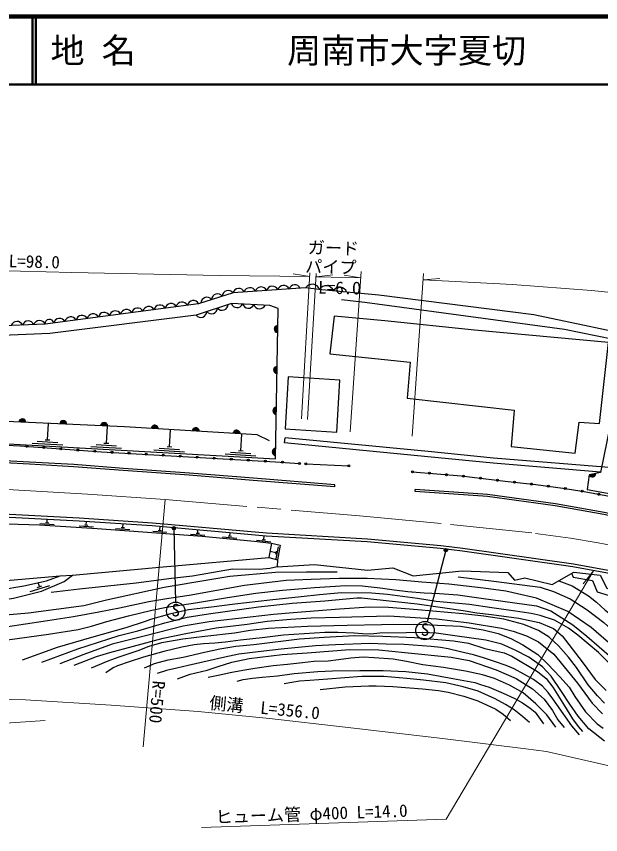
# Model space of a CAD drawing. Units: millimetres at full size, sheet at 1:1000; details may follow other scales. Extents: x 40000 to 680000, y 20000 to 380000.
# Drawn here: x 365384 to 450929, y 260178 to 380000 of the extents above; entities that cross this region are included whole.
import ezdxf
from ezdxf.enums import TextEntityAlignment as Align

# ---------------------------------------------------------------- set-up
doc = ezdxf.new("R2010")
doc.units = ezdxf.units.MM
doc.header["$LTSCALE"] = 1000
doc.linetypes.add('CHAIN', pattern=[18.5, 12, -1.5, 3.5, -1.5])
for name, color, linetype, lineweight in [('M-BGD', 7, 'Continuous', 25), ('M-BGD-EXST', 7, 'Continuous', 25), ('M-BMK', 2, 'CHAIN', 13), ('M-STR-HTXT', 7, 'Continuous', 13), ('M-TTL', 2, 'Continuous', 140), ('M-TTL-LINE', 7, 'Continuous', 50)]:
    doc.layers.add(name, color=color, linetype=linetype, lineweight=lineweight)
doc.layers.add('M-TTL-TXT', color=7, linetype='Continuous')
doc.styles.add('ＭＳ ゴシック', font='')
doc.styles.get('ＭＳ ゴシック').set_extended_font_data('MS Gothic')

msp = doc.modelspace()

# ---------------------------------------------------------------- hatches: boundary and pattern name
at = {"layer": 'M-BGD'}
for points in [[(403641, 333720), (403658, 334740, 0.41458), (403139, 334238, 0.41458)], [(403557, 328741), (403540, 327721, -0.41531), (403037, 328239, -0.41531)], [(403440, 321722, -0.41604), (402935, 322240, -0.41604), (403457, 322741)], [(365729, 320583, -0.41421), (366262, 321069, -0.41421), (366748, 320537)], [(371723, 320312, -0.41421), (372256, 320798, -0.41421), (372742, 320266)], [(377717, 320041, -0.41421), (378250, 320527, -0.41421), (378736, 319995)], [(385145, 319645, -0.41421), (385685, 320123, -0.41421), (386163, 319583)], [(391134, 319282, -0.41421), (391674, 319761, -0.41421), (392152, 319221)], [(397123, 318920, -0.41421), (397663, 319398, -0.41421), (398141, 318858)], [(403340, 315722, -0.41677), (402834, 316241, -0.41677), (403357, 316742)], [(450229, 313067), (449256, 312880, 0.82183)]]:
    msp.add_hatch(color=256, dxfattribs=at).paths.add_polyline_path(points)
at = {"layer": 'M-BGD-EXST'}
for points in [[(388675, 305159, -1), (388235, 304920, -0.41421), (388335, 305259, -0.41421)], [(428495, 301971, -1), (428056, 301732, -0.41421), (428156, 302071, -0.41421)]]:
    msp.add_hatch(color=256, dxfattribs=at).paths.add_polyline_path(points)

# ---------------------------------------------------------------- linework, layer by layer
at = {"layer": 'M-BGD'}
for p, q in [((369954, 317991), (370089, 320386)), ((378564, 317504), (378705, 319996)), ((387789, 316983), (387930, 319476)), ((398238, 316392), (398376, 318844)), ((368439, 317776), (371434, 317607)), ((369604, 318011), (370303, 317971)), ((404656, 317532), (404728, 318285)), ((367673, 317519), (372166, 317265)), ((376283, 317032), (380776, 316778)), ((377049, 317290), (380044, 317120)), ((378214, 317524), (378913, 317485)), ((385509, 316511), (390002, 316257)), ((386274, 316768), (389270, 316599)), ((387440, 317003), (388138, 316963)), ((397888, 316412), (398587, 316373)), ((395958, 315920), (400450, 315666)), ((396723, 316177), (399718, 316008)), ((407751, 314474), (414070, 314184)), ((412003, 311092), (412028, 311391)), ((423764, 310401), (423784, 310700)), ((368816, 305722), (370912, 305596)), ((369632, 305884), (370121, 305854)), ((369877, 305869), (369905, 306343)), ((375626, 305523), (375656, 306027)), ((380969, 305148), (381008, 305668)), ((374565, 305377), (376661, 305251)), ((375381, 305538), (375870, 305509)), ((379907, 305017), (382001, 304860)), ((380725, 305166), (381214, 305130)), ((385340, 304611), (387434, 304455)), ((386158, 304760), (386647, 304724)), ((386403, 304742), (386443, 305280)), ((391942, 304329), (391976, 304789)), ((396650, 303888), (396696, 304371)), ((390879, 304197), (392973, 304041)), ((391698, 304347), (392186, 304310)), ((395584, 303780), (397674, 303577)), ((396406, 303911), (396893, 303864)), ((400561, 303295), (402649, 303076)), ((401383, 303420), (401871, 303369)), ((401627, 303395), (401683, 303930)), ((403424, 300541), (403768, 302308)), ((403419, 301459), (402496, 301639)), ((403379, 301253), (403459, 301665)), ((367424, 295764), (370290, 296651)), ((368434, 296390), (369102, 296597)), ((368768, 296494), (368585, 297084))]:
    msp.add_line(p, q, dxfattribs=at)
for points in [[(458273, 332689), (441133, 336301), (418463, 339161), (410092, 339969), (407730, 340237), (397102, 339532), (392058, 337919), (369576, 334922), (354830, 334322), (333219, 329416), (322911, 328198), (308724, 324702), (292891, 318917), (284563, 318755)], [(357197, 317811), (403331, 315203), (403699, 337229), (402471, 337674), (396860, 337970), (391706, 336257), (370278, 333573), (354046, 332891)], [(413009, 338553), (416425, 338131), (445650, 334192), (457617, 331743)], [(454796, 332320), (450897, 313195), (449256, 312880), (448971, 310733), (457605, 309169), (474634, 304700), (483345, 301656), (493090, 297731), (500356, 294181), (506011, 291055), (512342, 287148), (521926, 280591), (530567, 274097), (536489, 269054), (537386, 268557), (538660, 268378), (539835, 268729), (549666, 277214), (549440, 277495)], [(402434, 317845), (400626, 318708), (381224, 319882), (363891, 320666)], [(308173, 316972), (321314, 317408), (332515, 317851), (341353, 317793), (356596, 317591), (365892, 317117), (377866, 316253), (403324, 314790), (406832, 314522)], [(450911, 313265), (435171, 314565), (425608, 315521), (404656, 317532)], [(453364, 313822), (435240, 315318), (425682, 316274), (404728, 318285)], [(412028, 311391), (400092, 312354), (390724, 313122), (381051, 313802), (373791, 314355), (367316, 314713), (359961, 315125), (351515, 315268), (342162, 315322), (334060, 315165), (324190, 314728), (309356, 313864), (303281, 313392)], [(412003, 311092), (400068, 312055), (390701, 312823), (381029, 313502), (373772, 314056), (367299, 314413), (359950, 314825), (351511, 314968), (342164, 315021), (334070, 314865), (324205, 314428), (309376, 313565), (303304, 313093)], [(423389, 313316), (430487, 312700), (436969, 311930), (441451, 311445), (445415, 310927), (448524, 310407), (457519, 308778), (474517, 304317), (483204, 301282), (492928, 297365), (500171, 293826), (505809, 290710), (512124, 286813), (521693, 280266), (530317, 273784), (536260, 268724), (537321, 267838)], [(534707, 265512), (529681, 270283), (522994, 275900), (517801, 279818), (507531, 286769), (498966, 291499), (493124, 294326), (483914, 298236), (475876, 300950), (468712, 302882), (463042, 304396), (457931, 305644), (451400, 307050), (444285, 308324), (434347, 309709), (423764, 310401)], [(534914, 265730), (529881, 270507), (523181, 276135), (517976, 280063), (507688, 287025), (499104, 291765), (493248, 294599), (484021, 298517), (475963, 301237), (468790, 303172), (463116, 304687), (457998, 305937), (451458, 307344), (444332, 308620), (434377, 310007), (423784, 310700)], [(543352, 244088), (533244, 255001), (523348, 264771), (516364, 270381), (509016, 275658), (500840, 280784), (495212, 283815), (481526, 290266), (473186, 293388), (464706, 295917), (456332, 298054), (446938, 299776), (430767, 302060), (427511, 302476), (416775, 303456), (401987, 304304), (385310, 305781), (374578, 306500), (362496, 307131), (351254, 307276), (337772, 307215), (321110, 306696), (311275, 306247), (302789, 305536)], [(543035, 243841), (532957, 254723), (523081, 264472), (516122, 270062), (508793, 275325), (500639, 280438), (495032, 283458), (481370, 289897), (473058, 293008), (464600, 295531), (456246, 297663), (446874, 299381), (430714, 301664), (427468, 302079), (416745, 303057), (401958, 303905), (385279, 305383), (374554, 306100), (362483, 306731), (351253, 306876), (337779, 306815), (321126, 306296), (311301, 305848), (302829, 305138)], [(270005, 280562), (269246, 284247), (269113, 288438), (267620, 292711), (267754, 299326), (277176, 300971), (287309, 302347), (302422, 304079), (311545, 304844), (317897, 305171), (326176, 305578), (335693, 305879), (348634, 305937), (360958, 305779), (368786, 305524), (377200, 305018), (392566, 303871), (400225, 303130), (402728, 302867), (402327, 300746)], [(402728, 302867), (404019, 302553), (403602, 300407)], [(341712, 295450), (358808, 296951), (371783, 298083), (373606, 298164), (386854, 299392), (402327, 300746), (403602, 300407), (403557, 299410), (409056, 299723), (416773, 298895), (420512, 299231), (423479, 298078), (430663, 298816), (437318, 298584), (438302, 297433), (439815, 297769), (443831, 296812), (447000, 298633), (450848, 298195), (451861, 296274), (455378, 295234), (459611, 291009), (464764, 286649)], [(324489, 289274), (329356, 289764), (335886, 290365), (342512, 290839), (349180, 291345), (358168, 291868), (367167, 292659), (375262, 293751), (378565, 294572), (387030, 296408), (393719, 297547), (396627, 298037), (403319, 298606), (407855, 298670), (412350, 298669)], [(403557, 299410), (402497, 299127), (400996, 299017), (397025, 299032), (391174, 298035), (388076, 297672), (382922, 297008), (374650, 296105), (370463, 295615)], [(446673, 298445), (446922, 297871), (449762, 297377), (450400, 295731), (456824, 293790)], [(301885, 290320), (301494, 289425), (304332, 288414), (309189, 287295), (311611, 287039), (314232, 287137), (317207, 287708), (325643, 291116), (328921, 292261), (332983, 293191), (335918, 293678), (338841, 293958), (341615, 293995), (345415, 293654), (347888, 293484), (350887, 293471), (356044, 293703), (361565, 294276), (364963, 294824), (369085, 295837), (372388, 297226), (373606, 298164)], [(333176, 294749), (341712, 295450), (346849, 294857), (349058, 294857), (353009, 295063), (362980, 296047), (366459, 296601), (369778, 297355), (371783, 298083)], [(452827, 287666), (449545, 290514), (446118, 292829), (441524, 294791), (437040, 295827), (433766, 296283), (428722, 296856), (424750, 297160), (420943, 297513), (416744, 297699), (412633, 297665), (408557, 297547), (404882, 297382), (398786, 296672), (390702, 295198), (387714, 294757), (384778, 294273), (380474, 293320), (377449, 292753), (373752, 292083), (369310, 291399), (364150, 290591)], [(430069, 297912), (435278, 297309), (442082, 296431), (444028, 295774), (446489, 294687), (448943, 293112), (451396, 291221), (455334, 287654), (456779, 286423), (459079, 285156), (461653, 284289), (464738, 283662), (467444, 283332), (471423, 283284), (476236, 283077), (483248, 282942), (485688, 283018), (487482, 283174)], [(444794, 297365), (446775, 296590), (449136, 295161), (450338, 294217), (451608, 293049), (454292, 291067), (456221, 289844), (457924, 288874), (459408, 288278), (461625, 287587), (464764, 286649), (466131, 286260), (469084, 285399), (472004, 284852), (475841, 284735), (478233, 285015), (479459, 285475)], [(364090, 288718), (370074, 289513), (374427, 290198), (376369, 290724), (378609, 291391), (381815, 292235), (385229, 293037), (387372, 293486), (391594, 294111), (396308, 294926), (400460, 295559), (404353, 295981), (409041, 296346), (413642, 296655), (416025, 296592), (418665, 296328), (420717, 296011), (422718, 295787), (425084, 295562), (427325, 295512), (430025, 295270), (433461, 294799), (441562, 293702), (443650, 292949), (446847, 290906), (448920, 289227), (452527, 286136)], [(453608, 283886), (450631, 286852), (447590, 289370), (446237, 290427), (444158, 291559), (442092, 292254), (440760, 292536), (438117, 292967), (434983, 293411), (431736, 293896), (426831, 294324), (424129, 294738), (419735, 295332), (417370, 295560), (412988, 295584), (409777, 295314), (407106, 294990), (402490, 294516), (397387, 293946), (393942, 293484), (390592, 293112), (387795, 292458), (385028, 291677), (384236, 291377), (381396, 290452), (376360, 289042), (371360, 287571), (366217, 285723)], [(369088, 285456), (374373, 287394), (380458, 289340), (383156, 290016), (387139, 291190), (390388, 292036), (393508, 292493), (400857, 293524), (405775, 294088), (410530, 294425), (415222, 294875), (415938, 294860), (424077, 293998), (430804, 292980), (432801, 292642), (434970, 292415), (438969, 291883), (441951, 291252), (444042, 290383), (445315, 289287), (448212, 285487), (450143, 282894), (451725, 281278)], [(451515, 279452), (450472, 280509), (449118, 282134), (447396, 284630), (446201, 286184), (444759, 287821), (443379, 289083), (441814, 290087), (439706, 290939), (436740, 291729), (433827, 292191), (430770, 292517), (424160, 293101), (419864, 293460), (417063, 293494), (412689, 293213), (405935, 292643), (403031, 292429), (399609, 292047), (393601, 291349), (389797, 290707), (384270, 289301), (379387, 288051), (375263, 286558), (371765, 285179)], [(373869, 285009), (377132, 286243), (379047, 286854), (382521, 287779), (386867, 288964), (390217, 289649), (394650, 290456), (399156, 291003), (402083, 291453), (405572, 291743), (408552, 291936), (412675, 292001), (419922, 292205), (426875, 291765), (431688, 291185), (436437, 290433), (438101, 289950), (440059, 289305), (441842, 288425), (444055, 286588), (447559, 282334), (449677, 279420), (451223, 277885)], [(376390, 284600), (378814, 285610), (380423, 286228), (383223, 287152), (384842, 287760), (386687, 288319), (389745, 288840), (392993, 289252), (397314, 289744), (399591, 290097), (402295, 290421), (404179, 290499), (407989, 290706), (413831, 290833), (418860, 290951), (423693, 291010), (430408, 290705), (433738, 290175), (435926, 289635), (437775, 288917), (439522, 287986), (441752, 286541), (443195, 285119), (444963, 283301), (446338, 281778), (447133, 280415), (448704, 278166), (450424, 276408), (451278, 275770)], [(451474, 273882), (449207, 275662), (447660, 277519), (446433, 279286), (445082, 281305), (443678, 283392), (442421, 284726), (440400, 286159), (438405, 287181), (436472, 288063), (434142, 288654), (431667, 288989), (429921, 289254), (426853, 289677), (424920, 289765), (422457, 289716), (418595, 289656), (417260, 289548), (416073, 289597), (414827, 289656), (412468, 289763), (410525, 289773), (407536, 289596), (404514, 289381), (401380, 288996), (398179, 288643), (396020, 288378), (394427, 288230), (392798, 288123), (391424, 287975), (389596, 287641), (386964, 286973), (383979, 286149), (381876, 285490), (380208, 284872), (379580, 284617), (378461, 283891)], [(384143, 284603), (385595, 285222), (387591, 285754), (389811, 286183), (392913, 286915), (395163, 287386), (397500, 287753), (400161, 288042), (406824, 288849), (410450, 289094), (414887, 289330), (419021, 289251), (423666, 289045), (429368, 288565), (431600, 288193), (433952, 287419), (436813, 286802), (437910, 286332), (441673, 284079), (442976, 283060), (443949, 281754), (445640, 279034), (446805, 277157), (447624, 276014), (448281, 275304)], [(447857, 274784), (446697, 276113), (444530, 279253), (443915, 280063), (443241, 280993), (442414, 281899), (441124, 282872), (438274, 284443), (437074, 284945), (435390, 285548), (433803, 286084), (432308, 286521), (430405, 286951), (428595, 287383), (427499, 287588), (426127, 287728), (422153, 287999), (419537, 288079), (417138, 288151), (412090, 287966), (409194, 287820), (406629, 287602), (404152, 287324), (400794, 286926), (397955, 286617), (395888, 286179), (393306, 285564), (390558, 284933), (388860, 284533), (387347, 284196), (386016, 283777)], [(388968, 282991), (390819, 283679), (393300, 284280), (394938, 284822), (396944, 285422), (399492, 285985), (404323, 286538), (407982, 286800), (414229, 287284), (418453, 287255), (422263, 286839), (429047, 286150), (431658, 285693), (435656, 284296), (438586, 283045), (440963, 281512), (442643, 280037), (443885, 278359), (444661, 276991), (445592, 275867)], [(444367, 275933), (443042, 277701), (441428, 279314), (439600, 280951), (437580, 282043), (435410, 283020), (433642, 283561), (431135, 284113), (427926, 284634), (424896, 285062), (422528, 285507), (420556, 285854), (417767, 286077), (416143, 286145), (414335, 286038), (412547, 285787), (411035, 285584), (408926, 285516), (407289, 285327), (405100, 285099), (402973, 284920), (400309, 284484), (398817, 284252), (396947, 283942), (394912, 283462), (393460, 283196)], [(397708, 282655), (398576, 282893), (399961, 283111), (401388, 283250), (403600, 283453), (406049, 283752), (409536, 284069), (411653, 284142), (415659, 284228), (419080, 284219), (422431, 284073), (425572, 283706), (429307, 283019), (432497, 282449), (433333, 282186), (434589, 281761), (436658, 280891), (438343, 280136), (439502, 279470), (440633, 278677), (441329, 278117), (442559, 276385)], [(440508, 276607), (439507, 277501), (438286, 278453), (437016, 279241), (435487, 280068), (433003, 281165), (430810, 281829), (428266, 282387), (424971, 282812), (422538, 283062), (419195, 283312), (415961, 283351), (410984, 282966), (408368, 282754), (406858, 282629), (404588, 282245)], [(409844, 281449), (413514, 281836), (416983, 281980), (418058, 281980), (420495, 281875), (424840, 281547), (427182, 281288), (428592, 281058), (430880, 280443), (432943, 279781), (435565, 278541), (436650, 277822), (437728, 276902)]]:
    msp.add_lwpolyline(points, dxfattribs=at)
for points in [[(411286, 330560), (423035, 329373), (422611, 324101), (438281, 322356), (437837, 317028), (447200, 316036), (447763, 320594), (450748, 320388), (452072, 332263), (432457, 334057), (419340, 335417), (411919, 336118)], [(404731, 319593), (412303, 319135), (412764, 326745), (405192, 327204)]]:
    msp.add_lwpolyline(points, close=True, dxfattribs=at)
for centre in [(366912, 317043), (369406, 316863), (371899, 316683), (374393, 316503), (376886, 316323), (379381, 316166), (381877, 316022), (384373, 315879), (386869, 315735), (389365, 315592), (391861, 315448), (394357, 315305), (396853, 315162), (399348, 315018), (401844, 314875), (404339, 314712), (406832, 314522), (407751, 314474), (414070, 314184), (423389, 313316), (425880, 313100), (428371, 312884), (430860, 312656), (433343, 312361), (435825, 312066), (438309, 311785), (440795, 311516), (443275, 311206), (445753, 310870), (448218, 310458), (450679, 310017)]:
    msp.add_circle(centre, 150, dxfattribs=at)
for centre, radius, start, end in [((401224, 339505), 875, 23.79574, 163.79574), ((402864, 339614), 875, 23.79574, 163.79574), ((404505, 339723), 875, 23.79574, 163.79574), ((406146, 339832), 875, 23.79574, 163.79574), ((408701, 339634), 1142, 18.8837, 148.18386), ((410749, 339448), 1116, 18.54782, 150.13726), ((412731, 339285), 1059, 18.30757, 150.67048), ((394843, 338495), 875, 37.73004, 177.73004), ((396410, 338996), 875, 37.73004, 177.73004), ((397942, 339287), 875, 23.79574, 163.79574), ((399583, 339396), 875, 23.79574, 163.79574), ((388023, 337079), 875, 27.59269, 167.59269), ((389653, 337297), 875, 27.59269, 167.59269), ((391283, 337514), 875, 27.59269, 167.59269), ((393277, 337995), 875, 37.73004, 177.73004), ((397697, 338226), 875, 196.9768, 336.9768), ((379872, 335993), 875, 27.59269, 167.59269), ((381502, 336210), 875, 27.59269, 167.59269), ((383132, 336427), 875, 27.59269, 167.59269), ((384763, 336645), 875, 27.59269, 167.59269), ((386393, 336862), 875, 27.59269, 167.59269), ((392392, 336800), 875, 218.39142, 358.39142), ((393953, 337319), 875, 218.39142, 358.39142), ((395513, 337838), 875, 218.39142, 358.39142), ((399340, 338139), 875, 196.9768, 336.9768), ((400982, 338052), 875, 196.9768, 336.9768), ((370226, 334971), 653, 10.87522, 184.31017), ((371722, 334906), 875, 27.59269, 167.59269), ((373352, 335124), 875, 27.59269, 167.59269), ((374982, 335341), 875, 27.59269, 167.59269), ((376612, 335558), 875, 27.59269, 167.59269), ((378242, 335776), 875, 27.59269, 167.59269), ((365480, 334456), 875, 22.33019, 162.33019), ((367123, 334523), 875, 22.33019, 162.33019), ((368766, 334590), 875, 22.33019, 162.33019), ((403649, 334230), 510, 89.02961, 269.02961), ((403547, 328231), 510, 89.02961, 269.02961), ((403445, 322232), 510, 89.02961, 269.02961), ((366239, 320560), 510, 357.41149, 177.41149), ((372233, 320289), 510, 357.41149, 177.41149), ((378227, 320018), 510, 357.41149, 177.41149), ((385654, 319614), 510, 356.53504, 176.53504), ((391643, 319252), 510, 356.53504, 176.53504), ((397632, 318889), 510, 356.53504, 176.53504), ((403344, 316232), 510, 89.02961, 269.02961), ((449724, 313069), 505, 202.05314, 359.71133)]:
    msp.add_arc(centre, radius, start, end, dxfattribs=at)
at = {"layer": 'M-BGD-EXST'}
for p, q in [((388455, 305039), (388685, 294243)), ((428275, 301851), (425552, 291357))]:
    msp.add_line(p, q, dxfattribs=at)
for centre, radius in [((388455, 305039), 250), ((428275, 301851), 250), ((388714, 292893), 1350), ((425213, 290051), 1350)]:
    msp.add_circle(centre, radius, dxfattribs=at)
at = {"layer": 'M-BMK'}
msp.add_lwpolyline([(299535, 308895), (307997, 309599), (313547, 309980), (332104, 310896), (344453, 310986), (353622, 310874), (364094, 310702), (375821, 310040), (387179, 309270), (415627, 306845), (428936, 305604), (441376, 304295), (446534, 303582), (450590, 302916), (454931, 302095)], dxfattribs=at)
at = {"layer": 'M-STR-HTXT'}
for p, q in [((408337, 341930), (405910, 342298)), ((407127, 321068), (408367, 342450)), ((409286, 342340), (407995, 320948)), ((409258, 341874), (411697, 342158)), ((409258, 341874), (415816, 341718)), ((415816, 341718), (413394, 342118)), ((414269, 319176), (415881, 342660)), ((423318, 318527), (425015, 342323)), ((424950, 341408), (427395, 341626)), ((383944, 273040), (387179, 309270)), ((449885, 298801), (448351, 296885))]:
    msp.add_line(p, q, dxfattribs=at)
for points in [[(306283, 341640), (323082, 342574), (335850, 343046), (346274, 343088), (358416, 342875), (373497, 342489), (395144, 342075), (408337, 341930)], [(424950, 341408), (438005, 340744), (449568, 339870), (460691, 338723), (467177, 337792), (471899, 336977), (480582, 334841), (491336, 331378), (499071, 328416), (505672, 325367), (512266, 321949), (517763, 318776), (521712, 316270), (528076, 311957), (532938, 308235), (537084, 304848), (541640, 300915), (547065, 295704), (550936, 291513), (555668, 286358)], [(369613, 276871), (331853, 274373), (313369, 306032)], [(392510, 261213), (428308, 262441), (449885, 298801)], [(286885, 276842), (305653, 278785), (315529, 279384), (330175, 280073), (340623, 280260), (352659, 280274), (366706, 279930), (379283, 279155), (392012, 278206), (402442, 277201), (413515, 275937), (427760, 274256), (439970, 272762), (443009, 272331), (453863, 269861), (465024, 266314), (474433, 262610), (482717, 258631), (493406, 252597), (502887, 246205), (510757, 240001), (516433, 234987), (520326, 231196), (522994, 228402)]]:
    msp.add_lwpolyline(points, dxfattribs=at)
at = {"layer": 'M-TTL'}
msp.add_line((680000, 380000), (40000, 380000), dxfattribs=at)
at = {"layer": 'M-TTL-LINE'}
for p, q in [((367750, 380000), (367750, 370000)), ((368250, 380000), (368250, 370000)), ((40000, 370000), (680000, 370000))]:
    msp.add_line(p, q, dxfattribs=at)

# ---------------------------------------------------------------- texts
at = {"layer": 'M-BGD-EXST', "style": 'ＭＳ ゴシック'}
for p in [(388059, 291601), (424558, 288758)]:
    msp.add_text('S', height=1833, rotation=358.508, dxfattribs=at).set_placement(p, align=Align.BOTTOM_LEFT)
at = {"layer": 'M-STR-HTXT', "style": 'ＭＳ ゴシック'}
for s, rotation, p in [('ガード', 358.636, (408018, 344715)), ('ガードパイプ\u3000L=98.0', 358.535, (346740, 343173)), ('パイプ', 358.636, (407635, 341930)), ('L=6.O', 358.636, (409549, 338867)), ('R=500', 264.898, (384818, 282833)), ('側溝  L=356.0', 354.497, (393517, 278061)), ('ヒューム管 φ400 L=14.0', 1.965, (394615, 261285))]:
    msp.add_text(s, height=1833, rotation=rotation, dxfattribs=at).set_placement(p, align=Align.BOTTOM_LEFT)
at = {"layer": 'M-TTL-TXT', "style": 'ＭＳ ゴシック'}
for s, p in [('地 名', (370380, 375000)), ('周南市大字夏切', (405024, 375000))]:
    msp.add_text(s, height=3666, dxfattribs=at).set_placement(p, align=Align.MIDDLE_LEFT)

doc.saveas('drawing.dxf')
